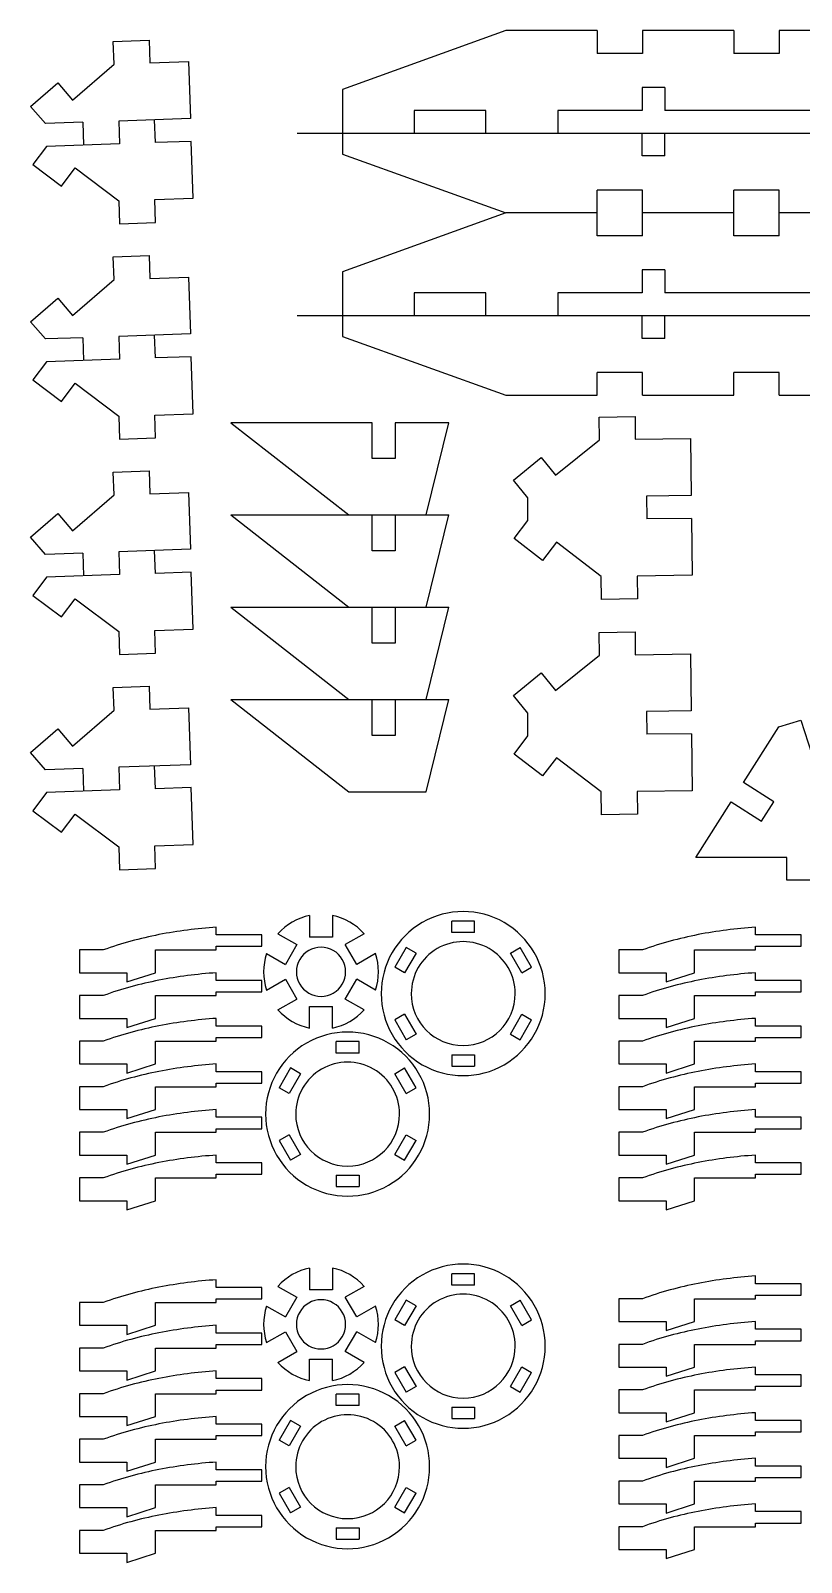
# Model space of a CAD drawing. Extents: x 12 to 327, y 115 to 555.
# Drawn here: x 12.3 to 119.7, y 341.3 to 554.6 of the extents above; entities that cross this region are included whole.
import ezdxf

# ---------------------------------------------------------------- set-up
doc = ezdxf.new("R2010")
doc.units = 0
doc.layers.get('0').update_dxf_attribs({"linetype": 'CONTINUOUS'})
doc.layers.add('02___PRT_ALL_AXES', color=7, linetype='CONTINUOUS')

msp = doc.modelspace()

# ---------------------------------------------------------------- linework, layer by layer
at = {"color": 7}
for points in [[(23.785063, 553.135899), (28.782047, 553.309494)], [(23.8953, 549.962818), (23.785063, 553.135899)], [(28.782047, 553.309494), (28.892286, 550.136413)], [(78.510138, 554.641724), (55.721812, 546.442829)], [(91.210138, 554.641724), (78.510138, 554.641724)], [(91.210138, 554.641724), (91.210138, 551.466724)], [(97.560138, 554.641724), (97.560138, 551.466724)], [(110.260138, 554.641724), (97.560138, 554.641724)], [(110.260138, 554.641724), (110.260138, 551.466724)], [(116.610138, 554.641724), (116.610138, 551.466724)], [(129.310138, 554.641724), (116.610138, 554.641724)], [(97.560138, 551.466724), (91.210138, 551.466724)], [(116.610138, 551.466724), (110.260138, 551.466724)], [(18.125382, 544.96311), (23.8953, 549.962818)], [(28.892286, 550.136413), (34.263519, 550.323018)], [(34.263519, 550.323018), (34.539112, 542.390288)], [(12.267454, 544.088278), (16.046189, 547.362592)], [(16.046189, 547.362592), (18.125382, 544.96311)], [(55.721812, 546.442829), (55.721812, 537.440618)], [(97.502596, 546.704224), (97.502596, 543.529224)], [(100.677596, 546.704224), (97.502596, 546.704224)], [(100.677596, 546.704224), (100.677596, 543.529224)], [(14.346647, 541.688796), (12.267454, 544.088278)], [(34.539112, 542.390288), (24.545141, 542.043098)], [(24.545141, 542.043098), (24.655379, 538.870017)], [(29.661358, 539.043922), (29.551122, 542.217003)], [(65.721811, 543.529224), (65.721811, 540.354224)], [(75.721811, 543.529224), (65.721811, 543.529224)], [(75.721811, 540.354224), (75.721811, 543.529224)], [(85.721811, 543.529224), (85.721811, 540.354224)], [(97.502596, 543.529224), (85.721811, 543.529224)], [(126.991996, 543.529224), (100.677596, 543.529224)], [(19.548156, 541.869503), (14.346647, 541.688796)], [(19.548156, 541.869503), (19.658393, 538.696422)], [(49.42481, 540.354224), (194.657811, 540.354224)], [(97.502596, 537.179224), (97.502596, 540.354224)], [(100.677596, 537.179224), (100.677596, 540.354224)], [(14.465879, 538.516026), (12.558222, 535.978001)], [(24.655379, 538.870017), (14.465879, 538.516026)], [(34.658345, 539.217517), (29.661358, 539.043922)], [(34.933938, 531.284815), (34.658345, 539.217517)], [(12.558222, 535.978001), (16.555081, 532.97383)], [(55.721812, 537.440618), (78.510138, 529.241724)], [(100.677596, 537.179224), (97.502596, 537.179224)], [(16.555081, 532.97383), (18.462738, 535.511827)], [(18.462738, 535.511827), (24.56572, 530.924615)], [(91.210138, 526.066724), (91.210138, 532.416724)], [(97.560138, 532.416724), (91.210138, 532.416724)], [(97.560138, 526.066724), (97.560138, 532.416724)], [(110.260138, 526.066724), (110.260138, 532.416724)], [(116.610138, 532.416724), (110.260138, 532.416724)], [(116.610138, 526.066724), (116.610138, 532.416724)], [(24.56572, 530.924615), (24.675957, 527.751534)], [(29.562704, 531.09821), (34.933938, 531.284815)], [(29.672943, 527.925129), (29.562704, 531.09821)], [(78.510138, 529.241724), (55.721812, 521.042829)], [(91.210138, 529.241724), (78.510138, 529.241724)], [(110.260138, 529.241724), (97.560138, 529.241724)], [(129.310138, 529.241724), (116.610138, 529.241724)], [(24.675957, 527.751534), (29.672943, 527.925129)], [(97.560138, 526.066724), (91.210138, 526.066724)], [(116.610138, 526.066724), (110.260138, 526.066724)], [(23.785063, 523.135902), (28.782047, 523.309497)], [(23.8953, 519.962821), (23.785063, 523.135902)], [(28.782047, 523.309497), (28.892286, 520.136416)], [(55.721812, 521.042829), (55.721812, 512.040618)], [(97.502596, 521.304224), (97.502596, 518.129224)], [(100.677596, 521.304224), (97.502596, 521.304224)], [(100.677596, 521.304224), (100.677596, 518.129224)], [(18.125382, 514.963114), (23.8953, 519.962821)], [(28.892286, 520.136416), (34.263519, 520.323022)], [(34.263519, 520.323022), (34.539112, 512.390291)], [(12.267454, 514.088281), (16.046189, 517.362595)], [(16.046189, 517.362595), (18.125382, 514.963114)], [(65.721811, 518.129224), (65.721811, 514.954224)], [(75.721811, 518.129224), (65.721811, 518.129224)], [(75.721811, 514.954224), (75.721811, 518.129224)], [(85.721811, 518.129224), (85.721811, 514.954224)], [(97.502596, 518.129224), (85.721811, 518.129224)], [(126.991996, 518.129224), (100.677596, 518.129224)], [(49.42481, 514.954224), (194.657811, 514.954224)], [(97.502596, 511.779224), (97.502596, 514.954224)], [(100.677596, 511.779224), (100.677596, 514.954224)], [(14.346647, 511.6888), (12.267454, 514.088281)], [(34.539112, 512.390291), (24.545141, 512.043101)], [(29.661358, 509.043926), (29.551122, 512.217007)], [(19.548156, 511.869507), (14.346647, 511.6888)], [(19.548156, 511.869507), (19.658393, 508.696397)], [(24.545141, 512.043101), (24.655379, 508.870021)], [(55.721812, 512.040618), (78.510138, 503.841724)], [(100.677596, 511.779224), (97.502596, 511.779224)], [(14.465879, 508.516001), (12.558222, 505.978005)], [(24.655379, 508.870021), (14.465879, 508.516001)], [(34.658345, 509.217521), (29.661358, 509.043926)], [(34.933938, 501.284819), (34.658345, 509.217521)], [(12.558222, 505.978005), (16.555081, 502.973834)], [(91.210138, 503.841724), (91.210138, 507.016724)], [(97.560138, 507.016724), (91.210138, 507.016724)], [(97.560138, 503.841724), (97.560138, 507.016724)], [(110.260138, 503.841724), (110.260138, 507.016724)], [(116.610138, 507.016724), (110.260138, 507.016724)], [(116.610138, 503.841724), (116.610138, 507.016724)], [(16.555081, 502.973834), (18.462738, 505.51183)], [(18.462738, 505.51183), (24.56572, 500.924618)], [(78.510138, 503.841724), (91.210138, 503.841724)], [(97.560138, 503.841724), (110.260138, 503.841724)], [(116.610138, 503.841724), (129.310138, 503.841724)], [(24.56572, 500.924618), (24.675957, 497.751521)], [(29.562704, 501.098213), (34.933938, 501.284819)], [(29.672943, 497.925124), (29.562704, 501.098213)], [(40.188811, 500.031808), (56.632695, 487.178802)], [(59.880348, 500.031808), (40.188811, 500.031808)], [(59.880348, 495.031813), (59.880348, 500.031808)], [(63.055348, 500.031808), (63.055348, 495.031813)], [(70.541811, 500.031808), (63.055348, 500.031808)], [(67.377477, 487.178802), (70.541811, 500.031808)], [(91.501443, 500.82014), (96.500998, 500.886744)], [(91.543739, 497.64543), (91.501443, 500.82014)], [(96.500998, 500.886744), (96.543295, 497.712038)], [(24.675957, 497.751521), (29.672943, 497.925124)], [(85.432313, 492.713876), (91.543739, 497.64543)], [(96.543295, 497.712038), (104.216502, 497.81427)], [(104.216502, 497.81427), (104.322245, 489.877473)], [(63.055348, 495.031813), (59.880348, 495.031813)], [(79.547331, 492.044835), (83.438467, 495.184749)], [(83.438467, 495.184749), (85.432313, 492.713876)], [(23.785063, 493.135895), (28.782047, 493.309498)], [(23.8953, 489.962808), (23.785063, 493.135895)], [(28.782047, 493.309498), (28.892286, 490.136411)], [(81.541177, 489.573962), (79.547331, 492.044835)], [(18.125382, 484.963106), (23.8953, 489.962808)], [(28.892286, 490.136411), (34.263519, 490.323017)], [(34.263519, 490.323017), (34.539112, 482.3903)], [(81.583474, 486.399245), (81.541177, 489.573962)], [(104.322245, 489.877473), (98.122794, 489.794877)], [(98.122794, 489.794877), (98.16509, 486.62016)], [(12.267454, 484.088282), (16.046189, 487.362602)], [(16.046189, 487.362602), (18.125382, 484.963106)], [(40.188811, 487.178802), (56.632695, 474.325795)], [(40.188811, 487.178802), (70.541811, 487.178802)], [(59.880348, 482.178803), (59.880348, 487.178802)], [(63.055348, 487.178802), (63.055348, 482.178803)], [(67.377477, 474.325795), (70.541811, 487.178802)], [(104.364542, 486.702755), (98.16509, 486.62016)], [(104.364542, 486.702755), (104.470282, 478.76596)], [(79.656161, 483.876133), (81.583474, 486.399245)], [(14.346647, 481.688786), (12.267454, 484.088282)], [(34.539112, 482.3903), (24.545141, 482.043097)], [(29.661358, 479.043927), (29.551122, 482.21701)], [(83.629568, 480.840996), (79.656161, 483.876133)], [(85.55688, 483.364108), (83.629568, 480.840996)], [(91.797516, 478.597121), (85.55688, 483.364108)], [(19.548156, 481.869493), (14.346647, 481.688786)], [(19.548156, 481.869493), (19.658393, 478.696409)], [(24.545141, 482.043097), (24.655379, 478.87001)], [(63.055348, 482.178803), (59.880348, 482.178803)], [(14.465879, 478.516013), (12.558222, 475.978008)], [(24.655379, 478.87001), (14.465879, 478.516013)], [(34.658345, 479.217527), (29.661358, 479.043927)], [(34.933938, 471.284814), (34.658345, 479.217527)], [(91.839813, 475.422403), (91.797516, 478.597121)], [(104.470282, 478.76596), (96.797074, 478.663728)], [(96.797074, 478.663728), (96.839371, 475.48901)], [(12.558222, 475.978008), (16.555081, 472.973823)], [(16.555081, 472.973823), (18.462738, 475.511831), (24.56572, 470.924608)], [(40.188811, 474.325795), (56.632695, 461.472785)], [(40.188811, 474.325795), (70.541811, 474.325795)], [(59.880348, 469.325793), (59.880348, 474.325795)], [(63.055348, 474.325795), (63.055348, 469.325793)], [(67.377477, 461.472785), (70.541811, 474.325795)], [(96.839371, 475.48901), (91.839813, 475.422403)], [(24.56572, 470.924608), (24.675957, 467.751521)], [(29.562704, 471.098208), (34.933938, 471.284814)], [(29.672943, 467.925125), (29.562704, 471.098208)], [(91.501443, 470.820149), (96.500998, 470.886756)], [(91.543739, 467.645431), (91.501443, 470.820149)], [(96.500998, 470.886756), (96.543295, 467.712038)], [(24.675957, 467.751521), (29.672943, 467.925125)], [(63.055348, 469.325793), (59.880348, 469.325793)], [(85.432313, 462.713877), (91.543739, 467.645431)], [(96.543295, 467.712038), (104.216502, 467.814268)], [(104.216502, 467.814268), (104.322245, 459.877473)], [(79.547331, 462.044836), (83.438467, 465.184747)], [(83.438467, 465.184747), (85.432313, 462.713877)], [(23.785063, 463.135895), (28.782047, 463.309496)], [(23.8953, 459.962809), (23.785063, 463.135895)], [(28.782047, 463.309496), (28.892286, 460.136412)], [(40.188811, 461.472785), (56.632695, 448.619776)], [(40.188811, 461.472785), (70.541811, 461.472785)], [(59.880348, 456.472784), (59.880348, 461.472785)], [(63.055348, 461.472785), (63.055348, 456.472784)], [(67.377477, 448.619776), (70.541811, 461.472785)], [(81.541177, 459.573963), (79.547331, 462.044836)], [(18.125382, 454.963107), (23.8953, 459.962809)], [(28.892286, 460.136412), (34.263519, 460.323015)], [(34.263519, 460.323015), (34.539112, 452.390301)], [(81.583474, 456.399245), (81.541177, 459.573963)], [(104.322245, 459.877473), (98.122794, 459.794878)], [(98.122794, 459.794878), (98.16509, 456.62016)], [(12.267454, 454.088283), (16.046189, 457.362602)], [(16.046189, 457.362602), (18.125382, 454.963107)], [(104.364542, 456.702755), (98.16509, 456.62016)], [(104.364542, 456.702755), (104.470282, 448.765958)], [(111.607239, 449.894065), (116.534319, 457.643371)], [(116.534319, 457.643371), (119.633684, 458.613521)], [(119.633684, 458.613521), (121.1273, 453.841821)], [(63.055348, 456.472784), (59.880348, 456.472784)], [(79.656161, 453.876131), (81.583474, 456.399245)], [(14.346647, 451.688787), (12.267454, 454.088283)], [(34.539112, 452.390301), (24.545141, 452.043097)], [(83.629568, 450.840997), (79.656161, 453.876131)], [(85.55688, 453.364109), (83.629568, 450.840997)], [(91.797516, 448.597122), (85.55688, 453.364109)], [(19.548156, 451.869494), (14.346647, 451.688787)], [(19.548156, 451.869494), (19.658393, 448.69641)], [(24.545141, 452.043097), (24.655379, 448.870011)], [(29.661358, 449.043927), (29.551122, 452.217011)], [(14.465879, 448.516014), (12.558222, 445.978009)], [(24.655379, 448.870011), (14.465879, 448.516014)], [(34.658345, 449.217528), (29.661358, 449.043927)], [(34.933938, 441.284814), (34.658345, 449.217528)], [(56.632695, 448.619776), (67.377477, 448.619776)], [(91.839813, 445.422404), (91.797516, 448.597122)], [(104.470282, 448.765958), (96.797074, 448.663729)], [(96.797074, 448.663729), (96.839371, 445.489011)], [(115.826605, 447.211354), (111.607239, 449.894065)], [(12.558222, 445.978009), (16.555081, 442.973824)], [(104.976636, 439.465463), (109.903717, 447.214769)], [(109.903717, 447.214769), (114.123083, 444.532055)], [(114.123083, 444.532055), (115.826605, 447.211354)], [(16.555081, 442.973824), (18.462738, 445.511829)], [(18.462738, 445.511829), (24.56572, 440.924609)], [(96.839371, 445.489011), (91.839813, 445.422404)], [(24.56572, 440.924609), (24.675957, 437.751522)], [(29.562704, 441.098209), (34.933938, 441.284814)], [(29.672943, 437.925125), (29.562704, 441.098209)], [(24.675957, 437.751522), (29.672943, 437.925125)], [(117.676636, 439.465463), (104.976636, 439.465463)], [(117.676636, 436.290463), (117.676636, 439.465463)], [(124.026636, 436.290463), (117.676636, 436.290463)], [(51.152614, 431.379122), (51.152614, 428.363191)], [(54.327614, 431.379122), (54.327614, 428.363191)], [(38.144749, 428.674245), (38.144749, 429.753745)], [(70.9671, 429.009028), (70.9671, 430.596528)], [(74.1421, 430.596528), (70.9671, 430.596528)], [(74.1421, 429.009028), (70.9671, 429.009028)], [(74.1421, 429.009028), (74.1421, 430.596528)], [(113.284802, 428.674245), (113.284802, 429.753745)], [(44.494749, 428.674245), (38.144749, 428.674245)], [(38.144749, 426.578745), (38.144749, 427.086745)], [(38.144749, 427.086745), (44.494749, 427.086745)], [(44.494749, 427.086745), (44.494749, 428.674245)], [(46.742553, 428.832972), (49.354424, 427.325008)], [(49.354424, 427.325008), (47.766924, 424.575376)], [(54.327614, 428.363191), (51.152614, 428.363191)], [(58.737672, 428.832972), (56.125801, 427.325008)], [(57.713301, 424.575376), (56.125801, 427.325008)], [(64.604525, 426.923093), (63.017025, 424.173464)], [(65.979339, 426.129343), (64.604525, 426.923093)], [(79.129859, 426.129343), (80.504676, 426.923093)], [(82.092176, 424.173464), (80.504676, 426.923093)], [(119.634802, 428.674245), (113.284802, 428.674245)], [(113.284802, 426.578745), (113.284802, 427.086745)], [(113.284802, 427.086745), (119.634802, 427.086745)], [(119.634802, 427.086745), (119.634802, 428.674245)], [(19.094748, 426.578745), (19.094748, 423.403745)], [(22.396748, 426.578745), (19.094748, 426.578745)], [(29.648853, 423.403745), (29.648853, 426.578745)], [(29.648853, 426.578745), (38.144749, 426.578745)], [(45.155053, 426.083341), (47.766924, 424.575376)], [(60.325172, 426.083341), (57.713301, 424.575376)], [(65.979339, 426.129343), (64.391839, 423.379714)], [(80.717359, 423.379714), (79.129859, 426.129343)], [(94.234802, 426.578745), (94.234802, 423.403745)], [(97.536802, 426.578745), (94.234802, 426.578745)], [(104.788908, 423.403745), (104.788908, 426.578745)], [(104.788908, 426.578745), (113.284802, 426.578745)], [(19.094748, 423.403745), (25.698748, 423.403745)], [(25.698748, 423.403745), (25.698748, 422.133745)], [(25.698748, 422.133745), (29.648853, 423.403745)], [(38.144749, 422.324245), (38.144749, 423.403745)], [(45.155053, 420.991044), (47.766924, 422.499008)], [(47.766924, 422.499008), (49.354424, 419.749376)], [(56.125801, 419.749376), (57.713301, 422.499008)], [(60.325172, 420.991044), (57.713301, 422.499008)], [(64.391839, 423.379714), (63.017025, 424.173464)], [(80.717359, 423.379714), (82.092176, 424.173464)], [(94.234802, 423.403745), (100.838802, 423.403745)], [(100.838802, 423.403745), (100.838802, 422.133745)], [(100.838802, 422.133745), (104.788908, 423.403745)], [(113.284802, 422.324245), (113.284802, 423.403745)], [(44.494749, 422.324245), (38.144749, 422.324245)], [(38.144749, 420.228745), (38.144749, 420.736745)], [(38.144749, 420.736745), (44.494749, 420.736745)], [(44.494749, 420.736745), (44.494749, 422.324245)], [(119.634802, 422.324245), (113.284802, 422.324245)], [(113.284802, 420.228745), (113.284802, 420.736745)], [(113.284802, 420.736745), (119.634802, 420.736745)], [(119.634802, 420.736745), (119.634802, 422.324245)], [(19.094748, 420.228745), (19.094748, 417.053745)], [(22.396748, 420.228745), (19.094748, 420.228745)], [(29.648853, 417.053745), (29.648853, 420.228745)], [(29.648853, 420.228745), (38.144749, 420.228745)], [(46.742553, 418.241412), (49.354424, 419.749376)], [(51.152614, 415.695263), (51.152614, 418.711191)], [(51.152614, 418.711191), (54.327614, 418.711191)], [(54.327614, 415.695263), (54.327614, 418.711191)], [(58.737672, 418.241412), (56.125801, 419.749376)], [(94.234802, 420.228745), (94.234802, 417.053745)], [(97.536802, 420.228745), (94.234802, 420.228745)], [(104.788908, 417.053745), (104.788908, 420.228745)], [(104.788908, 420.228745), (113.284802, 420.228745)], [(19.094748, 417.053745), (25.698748, 417.053745)], [(25.698748, 417.053745), (25.698748, 415.783745)], [(25.698748, 415.783745), (29.648853, 417.053745)], [(38.144749, 415.974245), (38.144749, 417.053745)], [(64.391839, 417.620343), (63.017025, 416.826593)], [(63.017025, 416.826593), (64.604525, 414.076964)], [(64.391839, 417.620343), (65.979339, 414.870714)], [(79.129859, 414.870714), (80.717359, 417.620343)], [(80.504676, 414.076964), (82.092176, 416.826593)], [(80.717359, 417.620343), (82.092176, 416.826593)], [(94.234802, 417.053745), (100.838802, 417.053745)], [(100.838802, 417.053745), (100.838802, 415.783745)], [(100.838802, 415.783745), (104.788908, 417.053745)], [(113.284802, 415.974245), (113.284802, 417.053745)], [(44.494749, 415.974245), (38.144749, 415.974245)], [(38.144749, 413.878745), (38.144749, 414.386745)], [(38.144749, 414.386745), (44.494749, 414.386745)], [(44.494749, 414.386745), (44.494749, 415.974245)], [(65.979339, 414.870714), (64.604525, 414.076964)], [(79.129859, 414.870714), (80.504676, 414.076964)], [(119.634802, 415.974245), (113.284802, 415.974245)], [(113.284802, 413.878745), (113.284802, 414.386745)], [(113.284802, 414.386745), (119.634802, 414.386745)], [(119.634802, 414.386745), (119.634802, 415.974245)], [(19.094748, 413.878745), (19.094748, 410.703745)], [(22.396748, 413.878745), (19.094748, 413.878745)], [(29.648853, 410.703745), (29.648853, 413.878745)], [(29.648853, 413.878745), (38.144749, 413.878745)], [(58.03423, 413.811669), (54.85923, 413.811669)], [(54.85923, 412.224169), (54.85923, 413.811669)], [(58.03423, 412.224169), (54.85923, 412.224169)], [(58.03423, 412.224169), (58.03423, 413.811669)], [(70.9671, 411.991028), (74.1421, 411.991028)], [(70.9671, 411.991028), (70.9671, 410.403528)], [(74.1421, 411.991028), (74.1421, 410.403528)], [(94.234802, 413.878745), (94.234802, 410.703745)], [(97.536802, 413.878745), (94.234802, 413.878745)], [(104.788908, 410.703745), (104.788908, 413.878745)], [(104.788908, 413.878745), (113.284802, 413.878745)], [(19.094748, 410.703745), (25.698748, 410.703745)], [(25.698748, 410.703745), (25.698748, 409.433745)], [(25.698748, 409.433745), (29.648853, 410.703745)], [(38.144749, 409.624245), (38.144749, 410.703745)], [(48.496655, 410.138234), (46.909155, 407.388605)], [(49.871469, 409.344484), (48.496655, 410.138234)], [(63.021989, 409.344484), (64.396806, 410.138234)], [(65.984306, 407.388605), (64.396806, 410.138234)], [(70.9671, 410.403528), (74.1421, 410.403528)], [(94.234802, 410.703745), (100.838802, 410.703745)], [(100.838802, 410.703745), (100.838802, 409.433745)], [(100.838802, 409.433745), (104.788908, 410.703745)], [(113.284802, 409.624245), (113.284802, 410.703745)], [(44.494749, 409.624245), (38.144749, 409.624245)], [(38.144749, 407.528745), (38.144749, 408.036745)], [(38.144749, 408.036745), (44.494749, 408.036745)], [(44.494749, 408.036745), (44.494749, 409.624245)], [(49.871469, 409.344484), (48.283969, 406.594855)], [(64.609489, 406.594855), (63.021989, 409.344484)], [(119.634802, 409.624245), (113.284802, 409.624245)], [(113.284802, 407.528745), (113.284802, 408.036745)], [(113.284802, 408.036745), (119.634802, 408.036745)], [(119.634802, 408.036745), (119.634802, 409.624245)], [(19.094748, 407.528745), (19.094748, 404.353745)], [(22.396748, 407.528745), (19.094748, 407.528745)], [(29.648853, 404.353745), (29.648853, 407.528745)], [(29.648853, 407.528745), (38.144749, 407.528745)], [(48.283969, 406.594855), (46.909155, 407.388605)], [(64.609489, 406.594855), (65.984306, 407.388605)], [(94.234802, 407.528745), (94.234802, 404.353745)], [(97.536802, 407.528745), (94.234802, 407.528745)], [(104.788908, 404.353745), (104.788908, 407.528745)], [(104.788908, 407.528745), (113.284802, 407.528745)], [(19.094748, 404.353745), (25.698748, 404.353745)], [(25.698748, 404.353745), (25.698748, 403.083745)], [(25.698748, 403.083745), (29.648853, 404.353745)], [(38.144749, 403.274245), (38.144749, 404.353745)], [(44.494749, 403.274245), (38.144749, 403.274245)], [(44.494749, 401.686745), (44.494749, 403.274245)], [(94.234802, 404.353745), (100.838802, 404.353745)], [(100.838802, 404.353745), (100.838802, 403.083745)], [(100.838802, 403.083745), (104.788908, 404.353745)], [(113.284802, 403.274245), (113.284802, 404.353745)], [(119.634802, 403.274245), (113.284802, 403.274245)], [(119.634802, 401.686745), (119.634802, 403.274245)], [(19.094748, 401.178745), (19.094748, 398.003745)], [(22.396748, 401.178745), (19.094748, 401.178745)], [(29.648853, 398.003745), (29.648853, 401.178745)], [(29.648853, 401.178745), (38.144749, 401.178745)], [(38.144749, 401.178745), (38.144749, 401.686745)], [(38.144749, 401.686745), (44.494749, 401.686745)], [(94.234802, 401.178745), (94.234802, 398.003745)], [(97.536802, 401.178745), (94.234802, 401.178745)], [(104.788908, 398.003745), (104.788908, 401.178745)], [(104.788908, 401.178745), (113.284802, 401.178745)], [(113.284802, 401.178745), (113.284802, 401.686745)], [(113.284802, 401.686745), (119.634802, 401.686745)], [(48.283969, 400.835484), (46.909155, 400.041734)], [(46.909155, 400.041734), (48.496655, 397.292105)], [(48.283969, 400.835484), (49.871469, 398.085855)], [(63.021989, 398.085855), (64.609489, 400.835484)], [(64.396806, 397.292105), (65.984306, 400.041734)], [(64.609489, 400.835484), (65.984306, 400.041734)], [(19.094748, 398.003745), (25.698748, 398.003745)], [(25.698748, 398.003745), (25.698748, 396.733745)], [(25.698748, 396.733745), (29.648853, 398.003745)], [(38.144749, 396.924245), (38.144749, 398.003745)], [(44.494749, 396.924245), (38.144749, 396.924245)], [(44.494749, 395.336745), (44.494749, 396.924245)], [(49.871469, 398.085855), (48.496655, 397.292105)], [(63.021989, 398.085855), (64.396806, 397.292105)], [(94.234802, 398.003745), (100.838802, 398.003745)], [(100.838802, 398.003745), (100.838802, 396.733745)], [(100.838802, 396.733745), (104.788908, 398.003745)], [(113.284802, 396.924245), (113.284802, 398.003745)], [(119.634802, 396.924245), (113.284802, 396.924245)], [(119.634802, 395.336745), (119.634802, 396.924245)], [(19.094748, 394.828745), (19.094748, 391.653745)], [(22.396748, 394.828745), (19.094748, 394.828745)], [(29.648853, 391.653745), (29.648853, 394.828745)], [(29.648853, 394.828745), (38.144749, 394.828745)], [(38.144749, 395.336745), (44.494749, 395.336745)], [(38.144749, 394.828745), (38.144749, 395.336745)], [(54.85923, 395.206169), (58.03423, 395.206169)], [(54.85923, 395.206169), (54.85923, 393.618669)], [(58.03423, 395.206169), (58.03423, 393.618669)], [(94.234802, 394.828745), (94.234802, 391.653745)], [(97.536802, 394.828745), (94.234802, 394.828745)], [(104.788908, 391.653745), (104.788908, 394.828745)], [(104.788908, 394.828745), (113.284802, 394.828745)], [(113.284802, 395.336745), (119.634802, 395.336745)], [(113.284802, 394.828745), (113.284802, 395.336745)], [(54.85923, 393.618669), (58.03423, 393.618669)], [(19.094748, 391.653745), (25.698748, 391.653745)], [(25.698748, 391.653745), (25.698748, 390.383745)], [(25.698748, 390.383745), (29.648853, 391.653745)], [(94.234802, 391.653745), (100.838802, 391.653745)], [(100.838802, 391.653745), (100.838802, 390.383745)], [(100.838802, 390.383745), (104.788908, 391.653745)], [(51.152614, 382.268817), (51.152614, 379.252889)], [(54.327614, 382.268817), (54.327614, 379.252889)], [(38.144749, 379.563943), (38.144749, 380.643443)], [(70.9671, 379.898727), (70.9671, 381.486227)], [(74.1421, 381.486227), (70.9671, 381.486227)], [(74.1421, 379.898727), (70.9671, 379.898727)], [(74.1421, 379.898727), (74.1421, 381.486227)], [(113.284802, 380.090152), (113.284802, 381.169649)], [(119.634802, 380.090152), (113.284802, 380.090152)], [(119.634802, 378.502652), (119.634802, 380.090152)], [(44.494749, 379.563943), (38.144749, 379.563943)], [(38.144749, 377.468443), (38.144749, 377.976443)], [(38.144749, 377.976443), (44.494749, 377.976443)], [(44.494749, 377.976443), (44.494749, 379.563943)], [(46.742553, 379.722671), (49.354424, 378.214707)], [(49.354424, 378.214707), (47.766924, 375.465075)], [(54.327614, 379.252889), (51.152614, 379.252889)], [(58.737672, 379.722671), (56.125801, 378.214707)], [(57.713301, 375.465075), (56.125801, 378.214707)], [(64.604525, 377.812791), (63.017025, 375.063159)], [(65.979339, 377.019041), (64.604525, 377.812791)], [(79.129859, 377.019041), (80.504676, 377.812791)], [(82.092176, 375.063159), (80.504676, 377.812791)], [(94.234802, 377.994649), (94.234802, 374.819649)], [(97.536802, 377.994649), (94.234802, 377.994649)], [(104.788908, 374.819649), (104.788908, 377.994649)], [(104.788908, 377.994649), (113.284802, 377.994649)], [(113.284802, 377.994649), (113.284802, 378.502652)], [(113.284802, 378.502652), (119.634802, 378.502652)], [(19.094748, 377.468443), (19.094748, 374.293443)], [(22.396748, 377.468443), (19.094748, 377.468443)], [(29.648853, 374.293443), (29.648853, 377.468443)], [(29.648853, 377.468443), (38.144749, 377.468443)], [(45.155053, 376.973039), (47.766924, 375.465075)], [(60.325172, 376.973039), (57.713301, 375.465075)], [(65.979339, 377.019041), (64.391839, 374.269409)], [(80.717359, 374.269409), (79.129859, 377.019041)], [(19.094748, 374.293443), (25.698748, 374.293443)], [(25.698748, 374.293443), (25.698748, 373.023443)], [(25.698748, 373.023443), (29.648853, 374.293443)], [(38.144749, 373.213943), (38.144749, 374.293443)], [(64.391839, 374.269409), (63.017025, 375.063159)], [(80.717359, 374.269409), (82.092176, 375.063159)], [(94.234802, 374.819649), (100.838802, 374.819649)], [(100.838802, 374.819649), (100.838802, 373.549649)], [(100.838802, 373.549649), (104.788908, 374.819649)], [(113.284802, 373.740152), (113.284802, 374.819649)], [(119.634802, 373.740152), (113.284802, 373.740152)], [(119.634802, 372.152652), (119.634802, 373.740152)], [(44.494749, 373.213943), (38.144749, 373.213943)], [(38.144749, 371.118443), (38.144749, 371.626443)], [(38.144749, 371.626443), (44.494749, 371.626443)], [(44.494749, 371.626443), (44.494749, 373.213943)], [(45.155053, 371.88074), (47.766924, 373.388707)], [(47.766924, 373.388707), (49.354424, 370.639075)], [(56.125801, 370.639075), (57.713301, 373.388707)], [(60.325172, 371.88074), (57.713301, 373.388707)], [(94.234802, 371.644649), (94.234802, 368.469649)], [(97.536802, 371.644649), (94.234802, 371.644649)], [(104.788908, 368.469649), (104.788908, 371.644649)], [(104.788908, 371.644649), (113.284802, 371.644649)], [(113.284802, 371.644649), (113.284802, 372.152652)], [(113.284802, 372.152652), (119.634802, 372.152652)], [(19.094748, 371.118443), (19.094748, 367.943443)], [(22.396748, 371.118443), (19.094748, 371.118443)], [(29.648853, 367.943443), (29.648853, 371.118443)], [(29.648853, 371.118443), (38.144749, 371.118443)], [(46.742553, 369.131111), (49.354424, 370.639075)], [(51.152614, 366.584961), (51.152614, 369.600889)], [(51.152614, 369.600889), (54.327614, 369.600889)], [(54.327614, 366.584961), (54.327614, 369.600889)], [(58.737672, 369.131111), (56.125801, 370.639075)], [(19.094748, 367.943443), (25.698748, 367.943443)], [(25.698748, 367.943443), (25.698748, 366.673443)], [(25.698748, 366.673443), (29.648853, 367.943443)], [(38.144749, 366.863943), (38.144749, 367.943443)], [(64.391839, 368.510041), (63.017025, 367.716291)], [(63.017025, 367.716291), (64.604525, 364.966659)], [(64.391839, 368.510041), (65.979339, 365.760409)], [(79.129859, 365.760409), (80.717359, 368.510041)], [(80.504676, 364.966659), (82.092176, 367.716291)], [(80.717359, 368.510041), (82.092176, 367.716291)], [(94.234802, 368.469649), (100.838802, 368.469649)], [(100.838802, 368.469649), (100.838802, 367.199649)], [(100.838802, 367.199649), (104.788908, 368.469649)], [(113.284802, 367.390152), (113.284802, 368.469649)], [(119.634802, 367.390152), (113.284802, 367.390152)], [(119.634802, 365.802652), (119.634802, 367.390152)], [(44.494749, 366.863943), (38.144749, 366.863943)], [(38.144749, 364.768443), (38.144749, 365.276443)], [(38.144749, 365.276443), (44.494749, 365.276443)], [(44.494749, 365.276443), (44.494749, 366.863943)], [(65.979339, 365.760409), (64.604525, 364.966659)], [(79.129859, 365.760409), (80.504676, 364.966659)], [(94.234802, 365.294649), (94.234802, 362.119649)], [(97.536802, 365.294649), (94.234802, 365.294649)], [(104.788908, 362.119649), (104.788908, 365.294649)], [(104.788908, 365.294649), (113.284802, 365.294649)], [(113.284802, 365.294649), (113.284802, 365.802652)], [(113.284802, 365.802652), (119.634802, 365.802652)], [(19.094748, 364.768443), (19.094748, 361.593443)], [(22.396748, 364.768443), (19.094748, 364.768443)], [(29.648853, 361.593443), (29.648853, 364.768443)], [(29.648853, 364.768443), (38.144749, 364.768443)], [(58.03423, 364.701368), (54.85923, 364.701368)], [(54.85923, 363.113868), (54.85923, 364.701368)], [(58.03423, 363.113868), (54.85923, 363.113868)], [(58.03423, 363.113868), (58.03423, 364.701368)], [(70.9671, 362.880727), (74.1421, 362.880727)], [(70.9671, 362.880727), (70.9671, 361.293227)], [(74.1421, 362.880727), (74.1421, 361.293227)], [(19.094748, 361.593443), (25.698748, 361.593443)], [(25.698748, 361.593443), (25.698748, 360.323443)], [(25.698748, 360.323443), (29.648853, 361.593443)], [(38.144749, 360.513943), (38.144749, 361.593443)], [(48.496655, 361.027932), (46.909155, 358.278303)], [(49.871469, 360.234182), (48.496655, 361.027932)], [(63.021989, 360.234182), (64.396806, 361.027932)], [(65.984306, 358.278303), (64.396806, 361.027932)], [(70.9671, 361.293227), (74.1421, 361.293227)], [(94.234802, 362.119649), (100.838802, 362.119649)], [(100.838802, 362.119649), (100.838802, 360.849649)], [(100.838802, 360.849649), (104.788908, 362.119649)], [(113.284802, 361.040152), (113.284802, 362.119649)], [(119.634802, 361.040152), (113.284802, 361.040152)], [(119.634802, 359.452649), (119.634802, 361.040152)], [(44.494749, 360.513943), (38.144749, 360.513943)], [(38.144749, 358.418443), (38.144749, 358.926443)], [(38.144749, 358.926443), (44.494749, 358.926443)], [(44.494749, 358.926443), (44.494749, 360.513943)], [(49.871469, 360.234182), (48.283969, 357.484553)], [(64.609489, 357.484553), (63.021989, 360.234182)], [(94.234802, 358.944649), (94.234802, 355.769649)], [(97.536802, 358.944649), (94.234802, 358.944649)], [(104.788908, 355.769649), (104.788908, 358.944649)], [(104.788908, 358.944649), (113.284802, 358.944649)], [(113.284802, 358.944649), (113.284802, 359.452649)], [(113.284802, 359.452649), (119.634802, 359.452649)], [(19.094748, 358.418443), (19.094748, 355.243443)], [(22.396748, 358.418443), (19.094748, 358.418443)], [(29.648853, 355.243443), (29.648853, 358.418443)], [(29.648853, 358.418443), (38.144749, 358.418443)], [(48.283969, 357.484553), (46.909155, 358.278303)], [(64.609489, 357.484553), (65.984306, 358.278303)], [(19.094748, 355.243443), (25.698748, 355.243443)], [(25.698748, 355.243443), (25.698748, 353.973443)], [(25.698748, 353.973443), (29.648853, 355.243443)], [(38.144749, 354.163943), (38.144749, 355.243443)], [(94.234802, 355.769649), (100.838802, 355.769649)], [(100.838802, 355.769649), (100.838802, 354.499649)], [(100.838802, 354.499649), (104.788908, 355.769649)], [(113.284802, 354.690149), (113.284802, 355.769649)], [(119.634802, 354.690149), (113.284802, 354.690149)], [(119.634802, 353.102649), (119.634802, 354.690149)], [(19.094748, 352.068443), (19.094748, 348.893443)], [(22.396748, 352.068443), (19.094748, 352.068443)], [(29.648853, 348.893443), (29.648853, 352.068443)], [(29.648853, 352.068443), (38.144749, 352.068443)], [(44.494749, 354.163943), (38.144749, 354.163943)], [(38.144749, 352.068443), (38.144749, 352.576443)], [(38.144749, 352.576443), (44.494749, 352.576443)], [(44.494749, 352.576443), (44.494749, 354.163943)], [(94.234802, 352.594649), (94.234802, 349.419649)], [(97.536802, 352.594649), (94.234802, 352.594649)], [(104.788908, 349.419649), (104.788908, 352.594649)], [(104.788908, 352.594649), (113.284802, 352.594649)], [(113.284802, 352.594649), (113.284802, 353.102649)], [(113.284802, 353.102649), (119.634802, 353.102649)], [(48.283969, 351.725182), (46.909155, 350.931432)], [(46.909155, 350.931432), (48.496655, 348.181803)], [(48.283969, 351.725182), (49.871469, 348.975553)], [(63.021989, 348.975553), (64.609489, 351.725182)], [(64.396806, 348.181803), (65.984306, 350.931432)], [(64.609489, 351.725182), (65.984306, 350.931432)], [(19.094748, 348.893443), (25.698748, 348.893443)], [(25.698748, 348.893443), (25.698748, 347.623443)], [(25.698748, 347.623443), (29.648853, 348.893443)], [(38.144749, 347.813943), (38.144749, 348.893443)], [(44.494749, 347.813943), (38.144749, 347.813943)], [(44.494749, 346.226443), (44.494749, 347.813943)], [(49.871469, 348.975553), (48.496655, 348.181803)], [(63.021989, 348.975553), (64.396806, 348.181803)], [(94.234802, 349.419649), (100.838802, 349.419649)], [(100.838802, 349.419649), (100.838802, 348.149649)], [(100.838802, 348.149649), (104.788908, 349.419649)], [(113.284802, 348.340149), (113.284802, 349.419649)], [(119.634802, 348.340149), (113.284802, 348.340149)], [(119.634802, 346.752649), (119.634802, 348.340149)], [(19.094748, 345.718443), (19.094748, 342.543443)], [(22.396748, 345.718443), (19.094748, 345.718443)], [(29.648853, 342.543443), (29.648853, 345.718443)], [(29.648853, 345.718443), (38.144749, 345.718443)], [(38.144749, 346.226443), (44.494749, 346.226443)], [(38.144749, 345.718443), (38.144749, 346.226443)], [(54.85923, 346.095868), (58.03423, 346.095868)], [(54.85923, 346.095868), (54.85923, 344.508368)], [(58.03423, 346.095868), (58.03423, 344.508368)], [(94.234802, 346.244649), (94.234802, 343.069649)], [(97.536802, 346.244649), (94.234802, 346.244649)], [(104.788908, 343.069649), (104.788908, 346.244649)], [(104.788908, 346.244649), (113.284802, 346.244649)], [(113.284802, 346.752649), (119.634802, 346.752649)], [(113.284802, 346.244649), (113.284802, 346.752649)], [(54.85923, 344.508368), (58.03423, 344.508368)], [(19.094748, 342.543443), (25.698748, 342.543443)], [(25.698748, 342.543443), (25.698748, 341.273443)], [(25.698748, 341.273443), (29.648853, 342.543443)], [(94.234802, 343.069649), (100.838802, 343.069649)], [(100.838802, 343.069649), (100.838802, 341.799649)], [(100.838802, 341.799649), (104.788908, 343.069649)]]:
    msp.add_lwpolyline(points, dxfattribs=at)
for points in [[(51.152614, 431.379122), (49.44453, 431.033342), (47.89605, 430.139327), (46.742553, 428.832972)], [(58.737672, 428.832972), (57.584177, 430.139326), (56.035697, 431.033341), (54.327614, 431.379122)], [(38.144749, 429.753745), (35.447899, 429.56333), (32.781844, 429.228402), (30.154172, 428.713341)], [(113.284802, 429.753745), (110.587954, 429.56333), (107.921899, 429.228402), (105.294227, 428.713341)], [(26.242726, 427.799667), (24.949356, 427.44609), (23.666855, 427.041499), (22.396748, 426.578745)], [(30.154172, 428.713341), (28.840337, 428.455811), (27.536096, 428.153246), (26.242726, 427.799667)], [(101.382779, 427.799667), (100.089408, 427.44609), (98.806909, 427.041499), (97.536802, 426.578745)], [(105.294227, 428.713341), (103.980389, 428.455811), (102.67615, 428.153246), (101.382779, 427.799667)], [(45.155053, 426.083341), (44.600466, 424.431207), (44.600466, 422.643177), (45.155053, 420.991044)], [(60.325172, 420.991044), (60.879759, 422.643177), (60.879759, 424.431207), (60.325172, 426.083341)], [(38.144749, 423.403745), (35.447899, 423.21333), (32.781844, 422.878402), (30.154172, 422.363341)], [(113.284802, 423.403745), (110.587954, 423.21333), (107.921899, 422.878402), (105.294227, 422.363341)], [(26.242726, 421.449667), (24.949356, 421.09609), (23.666855, 420.691499), (22.396748, 420.228745)], [(30.154172, 422.363341), (28.840337, 422.105811), (27.536096, 421.803246), (26.242726, 421.449667)], [(101.382779, 421.449667), (100.089408, 421.09609), (98.806909, 420.691499), (97.536802, 420.228745)], [(105.294227, 422.363341), (103.980389, 422.105811), (102.67615, 421.803246), (101.382779, 421.449667)], [(46.742553, 418.241412), (47.89605, 416.935058), (49.44453, 416.041043), (51.152614, 415.695263)], [(54.327614, 415.695263), (56.035697, 416.041043), (57.584177, 416.935059), (58.737672, 418.241412)], [(38.144749, 417.053745), (35.447899, 416.86333), (32.781844, 416.528402), (30.154172, 416.013341)], [(113.284802, 417.053745), (110.587954, 416.86333), (107.921899, 416.528402), (105.294227, 416.013341)], [(26.242726, 415.099667), (24.949356, 414.74609), (23.666855, 414.341499), (22.396748, 413.878745)], [(30.154172, 416.013341), (28.840337, 415.755811), (27.536096, 415.453246), (26.242726, 415.099667)], [(101.382779, 415.099667), (100.089408, 414.74609), (98.806909, 414.341499), (97.536802, 413.878745)], [(105.294227, 416.013341), (103.980389, 415.755811), (102.67615, 415.453246), (101.382779, 415.099667)], [(38.144749, 410.703745), (35.447899, 410.51333), (32.781844, 410.178402), (30.154172, 409.663341)], [(113.284802, 410.703745), (110.587954, 410.51333), (107.921899, 410.178402), (105.294227, 409.663341)], [(26.242726, 408.749667), (24.949356, 408.39609), (23.666855, 407.991499), (22.396748, 407.528745)], [(30.154172, 409.663341), (28.840337, 409.405811), (27.536096, 409.103246), (26.242726, 408.749667)], [(101.382779, 408.749667), (100.089408, 408.39609), (98.806909, 407.991499), (97.536802, 407.528745)], [(105.294227, 409.663341), (103.980389, 409.405811), (102.67615, 409.103246), (101.382779, 408.749667)], [(30.154172, 403.313341), (28.840337, 403.055811), (27.536096, 402.753246), (26.242726, 402.399667)], [(38.144749, 404.353745), (35.447899, 404.16333), (32.781844, 403.828402), (30.154172, 403.313341)], [(105.294227, 403.313341), (103.980389, 403.055811), (102.67615, 402.753246), (101.382779, 402.399667)], [(113.284802, 404.353745), (110.587954, 404.16333), (107.921899, 403.828402), (105.294227, 403.313341)], [(26.242726, 402.399667), (24.949356, 402.04609), (23.666855, 401.641499), (22.396748, 401.178745)], [(101.382779, 402.399667), (100.089408, 402.04609), (98.806909, 401.641499), (97.536802, 401.178745)], [(30.154172, 396.963341), (28.840337, 396.705811), (27.536096, 396.403246), (26.242726, 396.049667)], [(38.144749, 398.003745), (35.447899, 397.81333), (32.781844, 397.478402), (30.154172, 396.963341)], [(105.294227, 396.963341), (103.980389, 396.705811), (102.67615, 396.403246), (101.382779, 396.049667)], [(113.284802, 398.003745), (110.587954, 397.81333), (107.921899, 397.478402), (105.294227, 396.963341)], [(26.242726, 396.049667), (24.949356, 395.69609), (23.666855, 395.291499), (22.396748, 394.828745)], [(101.382779, 396.049667), (100.089408, 395.69609), (98.806909, 395.291499), (97.536802, 394.828745)], [(51.152614, 382.268817), (49.44453, 381.923038), (47.89605, 381.029024), (46.742553, 379.722671)], [(58.737672, 379.722671), (57.584176, 381.029023), (56.035697, 381.923038), (54.327614, 382.268817)], [(38.144749, 380.643443), (35.447899, 380.453028), (32.781844, 380.118101), (30.154172, 379.60304)], [(105.294227, 380.129246), (103.980389, 379.871715), (102.67615, 379.56915), (101.382779, 379.215571)], [(113.284802, 381.169649), (110.587954, 380.979234), (107.921899, 380.644307), (105.294227, 380.129246)], [(26.242726, 378.689365), (24.949356, 378.335786), (23.666855, 377.931197), (22.396748, 377.468443)], [(30.154172, 379.60304), (28.840337, 379.345509), (27.536096, 379.042944), (26.242726, 378.689365)], [(101.382779, 379.215571), (100.089408, 378.861995), (98.806909, 378.457404), (97.536802, 377.994649)], [(45.155053, 376.973039), (44.600465, 375.320905), (44.600465, 373.532874), (45.155053, 371.88074)], [(60.325172, 371.88074), (60.87976, 373.532874), (60.87976, 375.320905), (60.325172, 376.973039)], [(38.144749, 374.293443), (35.447899, 374.103028), (32.781844, 373.768101), (30.154172, 373.25304)], [(105.294227, 373.779246), (103.980389, 373.521715), (102.67615, 373.21915), (101.382779, 372.865571)], [(113.284802, 374.819649), (110.587954, 374.629234), (107.921899, 374.294307), (105.294227, 373.779246)], [(26.242726, 372.339365), (24.949356, 371.985786), (23.666855, 371.581197), (22.396748, 371.118443)], [(30.154172, 373.25304), (28.840337, 372.995509), (27.536096, 372.692944), (26.242726, 372.339365)], [(101.382779, 372.865571), (100.089408, 372.511995), (98.806909, 372.107404), (97.536802, 371.644649)], [(46.742553, 369.131111), (47.89605, 367.824756), (49.44453, 366.930741), (51.152614, 366.584961)], [(54.327614, 366.584961), (56.035697, 366.930741), (57.584177, 367.824757), (58.737672, 369.131111)], [(38.144749, 367.943443), (35.447899, 367.753028), (32.781844, 367.418101), (30.154172, 366.90304)], [(105.294227, 367.429246), (103.980389, 367.171715), (102.67615, 366.86915), (101.382779, 366.515571)], [(113.284802, 368.469649), (110.587954, 368.279234), (107.921899, 367.944307), (105.294227, 367.429246)], [(26.242726, 365.989365), (24.949356, 365.635786), (23.666855, 365.231197), (22.396748, 364.768443)], [(30.154172, 366.90304), (28.840337, 366.645509), (27.536096, 366.342944), (26.242726, 365.989365)], [(101.382779, 366.515571), (100.089408, 366.161995), (98.806909, 365.757404), (97.536802, 365.294649)], [(38.144749, 361.593443), (35.447899, 361.403028), (32.781844, 361.068101), (30.154172, 360.55304)], [(105.294227, 361.079246), (103.980389, 360.821715), (102.67615, 360.51915), (101.382779, 360.165571)], [(113.284802, 362.119649), (110.587954, 361.929234), (107.921899, 361.594307), (105.294227, 361.079246)], [(26.242726, 359.639365), (24.949356, 359.285786), (23.666855, 358.881197), (22.396748, 358.418443)], [(30.154172, 360.55304), (28.840337, 360.295509), (27.536096, 359.992944), (26.242726, 359.639365)], [(101.382779, 360.165571), (100.089408, 359.811995), (98.806909, 359.407404), (97.536802, 358.944649)], [(30.154172, 354.20304), (28.840337, 353.945509), (27.536096, 353.642944), (26.242726, 353.289365)], [(38.144749, 355.243443), (35.447899, 355.053028), (32.781844, 354.718101), (30.154172, 354.20304)], [(105.294227, 354.729246), (103.980389, 354.471715), (102.67615, 354.16915), (101.382779, 353.815571)], [(113.284802, 355.769649), (110.587954, 355.579234), (107.921899, 355.244307), (105.294227, 354.729246)], [(26.242726, 353.289365), (24.949356, 352.935786), (23.666855, 352.531197), (22.396748, 352.068443)], [(101.382779, 353.815571), (100.089408, 353.461995), (98.806909, 353.057404), (97.536802, 352.594649)], [(30.154172, 347.85304), (28.840337, 347.595509), (27.536096, 347.292944), (26.242726, 346.939365)], [(38.144749, 348.893443), (35.447899, 348.703028), (32.781844, 348.368101), (30.154172, 347.85304)], [(105.294227, 348.379246), (103.980389, 348.121715), (102.67615, 347.81915), (101.382779, 347.465571)], [(113.284802, 349.419649), (110.587954, 349.229234), (107.921899, 348.894307), (105.294227, 348.379246)], [(26.242726, 346.939365), (24.949356, 346.585786), (23.666855, 346.181197), (22.396748, 345.718443)], [(101.382779, 347.465571), (100.089408, 347.111995), (98.806909, 346.707404), (97.536802, 346.244649)]]:
    msp.add_open_spline(points, degree=3, dxfattribs=at)
at = {"layer": '02___PRT_ALL_AXES', "color": 7}
for points in [[(56.169111, 423.537191), (56.169111, 423.537191)], [(79.7936, 420.500028), (79.7936, 420.500028)], [(83.9846, 420.500028), (83.9846, 420.500028)], [(63.68573, 403.715169), (63.68573, 403.715169)], [(67.87673, 403.715169), (67.87673, 403.715169)], [(56.169111, 374.426889), (56.169111, 374.426889)], [(79.7936, 371.389727), (79.7936, 371.389727)], [(83.9846, 371.389727), (83.9846, 371.389727)], [(63.68573, 354.604868), (63.68573, 354.604868)], [(67.87673, 354.604868), (67.87673, 354.604868)]]:
    msp.add_lwpolyline(points, close=True, dxfattribs=at)
for points in [[(78.2696, 430.398699), (74.733146, 432.440471), (70.376055, 432.440471), (66.8396, 430.398699)], [(66.8396, 430.398699), (63.303146, 428.356926), (61.1246, 424.583574), (61.1246, 420.500028)], [(83.9846, 420.500028), (83.9846, 424.583574), (81.806055, 428.356926), (78.2696, 430.398699)], [(54.454611, 426.506792), (53.393675, 427.119324), (52.086548, 427.119324), (51.025611, 426.506792)], [(68.9351, 426.769186), (66.695346, 425.476063), (65.3156, 423.086274), (65.3156, 420.500028)], [(76.1741, 426.769186), (73.934346, 428.062309), (71.174855, 428.062309), (68.9351, 426.769186)], [(79.7936, 420.500028), (79.7936, 423.086274), (78.413855, 425.476063), (76.1741, 426.769186)], [(51.025611, 426.506792), (49.964675, 425.89426), (49.311111, 424.762255), (49.311111, 423.537191)], [(56.169111, 423.537191), (56.169111, 424.762255), (55.515548, 425.89426), (54.454611, 426.506792)], [(49.311111, 423.537191), (49.311111, 422.312127), (49.964675, 421.180122), (51.025611, 420.56759)], [(54.454611, 420.56759), (55.515548, 421.180122), (56.169111, 422.312127), (56.169111, 423.537191)], [(51.025611, 420.56759), (52.086548, 419.955058), (53.393675, 419.955058), (54.454611, 420.56759)], [(61.1246, 420.500028), (61.1246, 416.416483), (63.303146, 412.643131), (66.8396, 410.601358)], [(65.3156, 420.500028), (65.315601, 416.502039), (68.556611, 413.261029), (72.5546, 413.261029)], [(72.5546, 413.261029), (76.55259, 413.261029), (79.7936, 416.502039), (79.7936, 420.500028)], [(78.2696, 410.601358), (81.806055, 412.643131), (83.9846, 416.416483), (83.9846, 420.500028)], [(62.16173, 413.61384), (58.625276, 415.655612), (54.268185, 415.655612), (50.73173, 413.61384)], [(50.73173, 413.61384), (47.195276, 411.572067), (45.01673, 407.798715), (45.01673, 403.715169)], [(67.87673, 403.715169), (67.87673, 407.798715), (65.698185, 411.572067), (62.16173, 413.61384)], [(52.82723, 409.984327), (50.587476, 408.691204), (49.20773, 406.301415), (49.20773, 403.715169)], [(60.06623, 409.984327), (57.826476, 411.27745), (55.066985, 411.27745), (52.82723, 409.984327)], [(63.68573, 403.715169), (63.68573, 406.301415), (62.305985, 408.691204), (60.06623, 409.984327)], [(66.8396, 410.601358), (70.376055, 408.559585), (74.733146, 408.559585), (78.2696, 410.601358)], [(45.01673, 403.715169), (45.01673, 399.631624), (47.195276, 395.858272), (50.73173, 393.816499)], [(49.20773, 403.715169), (49.207731, 399.71718), (52.448741, 396.476169), (56.44673, 396.476169)], [(56.44673, 396.476169), (60.44472, 396.476169), (63.68573, 399.71718), (63.68573, 403.715169)], [(62.16173, 393.816499), (65.698185, 395.858272), (67.87673, 399.631624), (67.87673, 403.715169)], [(50.73173, 393.816499), (54.268185, 391.774726), (58.625276, 391.774726), (62.16173, 393.816499)], [(78.2696, 381.288397), (74.733146, 383.33017), (70.376055, 383.33017), (66.8396, 381.288397)], [(66.8396, 381.288397), (63.303146, 379.246624), (61.1246, 375.473272), (61.1246, 371.389727)], [(83.9846, 371.389727), (83.9846, 375.473272), (81.806055, 379.246624), (78.2696, 381.288397)], [(54.454611, 377.39649), (53.393675, 378.009022), (52.086548, 378.009022), (51.025611, 377.39649)], [(76.1741, 377.658884), (73.934346, 378.952007), (71.174855, 378.952007), (68.9351, 377.658884)], [(51.025611, 377.39649), (49.964675, 376.783958), (49.311111, 375.651953), (49.311111, 374.426889)], [(56.169111, 374.426889), (56.169111, 375.651953), (55.515548, 376.783958), (54.454611, 377.39649)], [(68.9351, 377.658884), (66.695346, 376.365762), (65.3156, 373.975972), (65.3156, 371.389727)], [(79.7936, 371.389727), (79.7936, 373.975972), (78.413855, 376.365762), (76.1741, 377.658884)], [(49.311111, 374.426889), (49.311111, 373.201826), (49.964675, 372.06982), (51.025611, 371.457288)], [(54.454611, 371.457288), (55.515548, 372.06982), (56.169111, 373.201826), (56.169111, 374.426889)], [(51.025611, 371.457288), (52.086548, 370.844756), (53.393675, 370.844756), (54.454611, 371.457288)], [(61.1246, 371.389727), (61.1246, 367.306181), (63.303146, 363.532829), (66.8396, 361.491056)], [(65.3156, 371.389727), (65.315601, 367.391737), (68.556611, 364.150727), (72.5546, 364.150727)], [(72.5546, 364.150727), (76.55259, 364.150727), (79.7936, 367.391737), (79.7936, 371.389727)], [(78.2696, 361.491056), (81.806055, 363.532829), (83.9846, 367.306181), (83.9846, 371.389727)], [(62.16173, 364.503538), (58.625276, 366.545311), (54.268185, 366.545311), (50.73173, 364.503538)], [(50.73173, 364.503538), (47.195276, 362.461765), (45.01673, 358.688413), (45.01673, 354.604868)], [(67.87673, 354.604868), (67.87673, 358.688413), (65.698185, 362.461765), (62.16173, 364.503538)], [(52.82723, 360.874025), (50.587476, 359.580903), (49.20773, 357.191113), (49.20773, 354.604868)], [(60.06623, 360.874025), (57.826476, 362.167148), (55.066985, 362.167148), (52.82723, 360.874025)], [(63.68573, 354.604868), (63.68573, 357.191113), (62.305985, 359.580903), (60.06623, 360.874025)], [(66.8396, 361.491056), (70.376055, 359.449283), (74.733146, 359.449283), (78.2696, 361.491056)], [(45.01673, 354.604868), (45.01673, 350.521322), (47.195276, 346.74797), (50.73173, 344.706197)], [(49.20773, 354.604868), (49.207731, 350.606878), (52.448741, 347.365868), (56.44673, 347.365868)], [(56.44673, 347.365868), (60.44472, 347.365868), (63.68573, 350.606878), (63.68573, 354.604868)], [(62.16173, 344.706197), (65.698185, 346.74797), (67.87673, 350.521322), (67.87673, 354.604868)], [(50.73173, 344.706197), (54.268185, 342.664424), (58.625276, 342.664424), (62.16173, 344.706197)]]:
    msp.add_open_spline(points, degree=3, dxfattribs=at)

doc.saveas('drawing.dxf')
